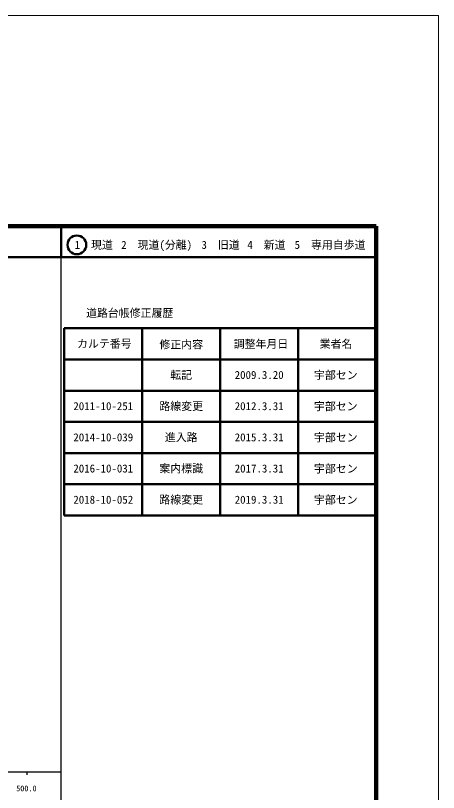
# Model space of a CAD drawing. Units: millimetres on the paper, enlarged 1000 times. Extents: x 0 to 700000, y -47500 to 447500.
# Drawn here: x 564365 to 700000, y 198357 to 447500 of the extents above; entities that cross this region are included whole.
import ezdxf
from ezdxf.enums import TextEntityAlignment as Align

# ---------------------------------------------------------------- set-up
doc = ezdxf.new("R2010")
doc.units = ezdxf.units.MM
doc.header["$LTSCALE"] = 1000
for name, color, linetype, lineweight in [('M-TTL-BAND', 7, 'Continuous', 25), ('M-TTL-LINE', 7, 'Continuous', 50), ('S-TTL', 7, 'Continuous', 25), ('作業レイヤ1', 7, 'Continuous', 13)]:
    doc.layers.add(name, color=color, linetype=linetype, lineweight=lineweight)
doc.layers.add('M-TTL-TXT', color=7, linetype='Continuous')
doc.styles.add('ＭＳ ゴシック', font='')
doc.styles.get('ＭＳ ゴシック').set_extended_font_data('MS Gothic')

msp = doc.modelspace()

# ---------------------------------------------------------------- linework, layer by layer
at = {"layer": 'M-TTL-BAND'}
for p, q in [((579000, 20000), (579000, 370000)), ((40000, 205000), (579000, 205000)), ((568000, 205000), (568000, 204000))]:
    msp.add_line(p, q, dxfattribs=at)
at = {"layer": 'M-TTL-LINE'}
for p, q in [((579000, 380000), (579000, 370000)), ((40000, 370000), (680000, 370000)), ((605000, 347197), (605000, 287197)), ((630000, 347197), (630000, 287197)), ((655000, 347197), (655000, 287197)), ((580000, 337197), (680000, 337197)), ((580000, 327197), (680000, 327197)), ((580000, 317197), (680000, 317197)), ((580000, 307197), (680000, 307197)), ((580000, 297197), (680000, 297197))]:
    msp.add_line(p, q, dxfattribs=at)
msp.add_circle((584031, 373958), 3000, dxfattribs=at)
at = {"layer": 'S-TTL', "color": 2, "lineweight": 140}
for p, q in [((680000, 380000), (40000, 380000)), ((680000, 20000), (680000, 380000))]:
    msp.add_line(p, q, dxfattribs=at)
at = {"layer": 'S-TTL', "color": 2, "lineweight": 50}
for p, q in [((580000, 347197), (580000, 287197)), ((580000, 347197), (680000, 347197)), ((580000, 287197), (680000, 287197))]:
    msp.add_line(p, q, dxfattribs=at)
at = {"layer": '作業レイヤ1'}
msp.add_lwpolyline([(0, -47500), (700000, -47500), (700000, 447500), (0, 447500)], close=True, dxfattribs=at)

# ---------------------------------------------------------------- texts
at = {"layer": 'M-TTL-BAND', "style": 'ＭＳ ゴシック'}
msp.add_text('500.0', height=1833, dxfattribs=at).set_placement((567844, 198195), align=Align.BOTTOM_CENTER)
at = {"layer": 'M-TTL-TXT', "style": 'ＭＳ ゴシック'}
for s, p in [('1\u3000現道', (589448, 373958)), ('2\u3000現道(分離)', (609619, 373958)), ('3\u3000旧道', (630121, 373958)), ('4\u3000新道', (644824, 373958)), ('5\u3000専用自歩道', (665228, 373958)), ('道路台帳修正履歴', (600968, 352113)), ('カルテ番号', (592839, 342277)), ('調整年月日', (643089, 342197)), ('業者名', (667134, 342197)), ('修正内容', (617509, 342023)), ('転記', (617500, 332245)), ('2009.3.20', (642500, 332245)), ('宇部セン', (667077, 332189)), ('路線変更', (617500, 322245)), ('2011-10-251', (592500, 322245)), ('2012.3.31', (642500, 322245)), ('宇部セン', (667077, 322189)), ('2014-10-039', (592500, 312245)), ('進入路', (617500, 312245)), ('2015.3.31', (642500, 312245)), ('宇部セン', (667077, 312189)), ('2016-10-031', (592500, 302245)), ('案内標識', (617500, 302245)), ('2017.3.31', (642500, 302245)), ('宇部セン', (667077, 302189)), ('2018-10-052', (592500, 292245)), ('路線変更', (617500, 292245)), ('2019.3.31', (642500, 292245)), ('宇部セン', (667077, 292189))]:
    msp.add_text(s, height=2566, dxfattribs=at).set_placement(p, align=Align.MIDDLE_CENTER)

doc.saveas('drawing.dxf')
